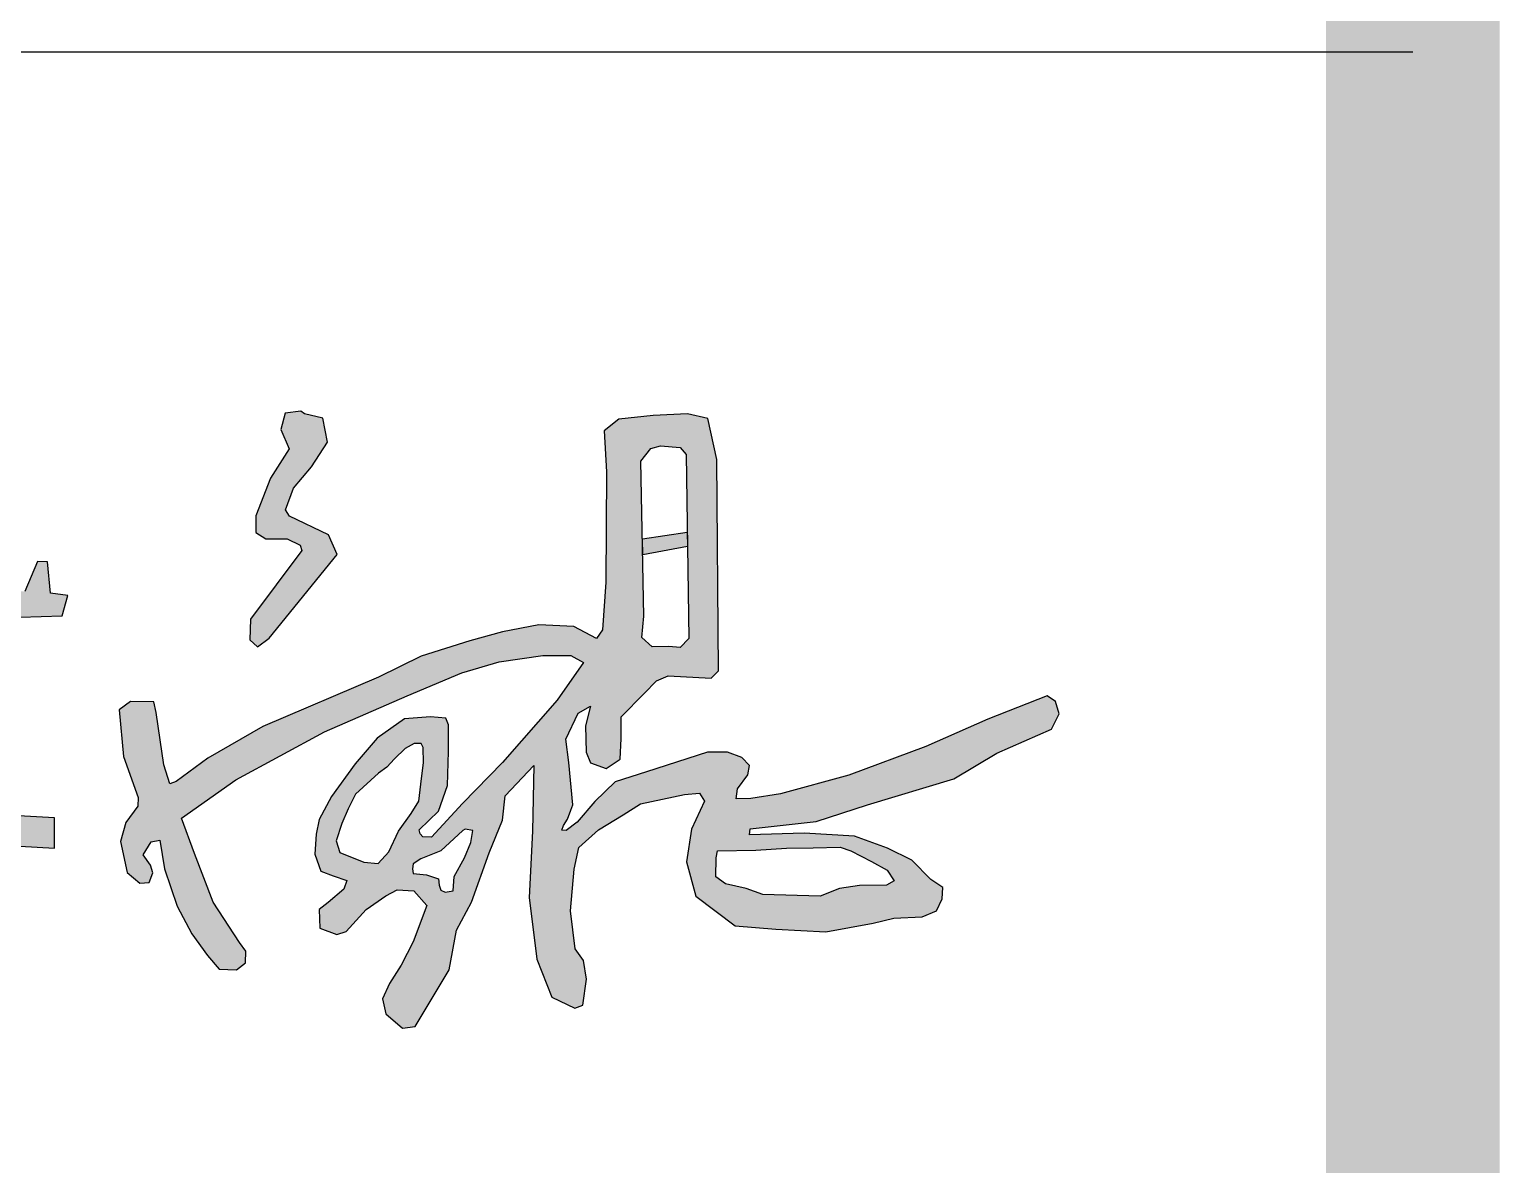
# Model space of a CAD drawing. Extents: x 1728470 to 1835391, y -157368 to 197905.
# Drawn here: x 1815078 to 1816350, y 64279 to 65261 of the extents above; entities that cross this region are included whole.
import ezdxf

# ---------------------------------------------------------------- set-up
doc = ezdxf.new("R2010")
doc.units = 0
doc.header["$LTSCALE"] = 1000
doc.header["$MEASUREMENT"] = 0
doc.layers.get('0').update_dxf_attribs({"linetype": 'CONTINUOUS'})
doc.layers.add('PUB_TITLE', color=4, linetype='CONTINUOUS')

msp = doc.modelspace()

# ---------------------------------------------------------------- hatches: boundary and pattern name
h = msp.add_hatch(color=7)
h.paths.add_polyline_path([(1814980.4, 64739.3), (1815033.5, 64751.1), (1815106.5, 64753.6), (1815111.4, 64771), (1815096.6, 64773.1), (1815093.8, 64800.3), (1815085.2, 64800.4), (1815074.3, 64774.5), (1815022, 64777.4), (1814981.4, 64768.8), (1814988.9, 64896.1), (1815055.5, 64975.4), (1815055.7, 64991.9), (1815040.7, 64995.5), (1815004.1, 64980.6), (1814993.8, 64976.6), (1814991.1, 65066.5), (1814977.7, 65074.5), (1814967.5, 65072.5), (1814969.1, 64960.9), (1814877.2, 64926.1), (1814796.7, 64890.9), (1814790.3, 64888.7), (1814781, 64959.5), (1814775.4, 64973.4), (1814766.9, 64986.3), (1814756.9, 64987), (1814748.4, 64980.5), (1814773.3, 64860), (1814789.3, 64741.6), (1814810.7, 64689.6), (1814629.1, 64621.5), (1814642.9, 64593.5), (1814878.6, 64698.9), (1814932.4, 64726.6), (1814951.4, 64733), (1814949.2, 64651.7), (1814836.3, 64490.4), (1814831.7, 64472.9), (1814834.8, 64464), (1814846.8, 64456.6), (1814858.3, 64455.6), (1814884.9, 64497.4), (1814917.3, 64531.1), (1814953, 64538.8), (1814950.9, 64481.5), (1814949.1, 64366), (1814939.2, 64397.7), (1814933.4, 64435.6), (1814922.9, 64438.8), (1814923.9, 64398.4), (1814925, 64358.7), (1814935.9, 64330.6), (1814956.3, 64311.1), (1814970.2, 64313.5), (1814976.5, 64325.7), (1814975.8, 64543.8), (1814988.7, 64546.5), (1815029.7, 64556.4), (1815100, 64552.5), (1815100, 64578.8), (1815026.6, 64582.9), (1814984.5, 64578.3)])
h.paths.add_polyline_path([(1814955.7, 64760.6), (1814842.8, 64714.6), (1814829.9, 64708.3), (1814813.2, 64748.6), (1814800.9, 64864.1), (1814959.1, 64938.4)], flags=16)
h.paths.add_polyline_path([(1814955.7, 64619.4), (1814955.7, 64552.2), (1814912.2, 64543.5), (1814894.1, 64535.2), (1814951.8, 64619.4)], flags=16)
h.paths.add_polyline_path([(1814988.9, 64924.9), (1814988.9, 64951.8), (1815001.9, 64958.9), (1815022.7, 64958.9), (1815013.6, 64944.2), (1814995.4, 64925.3)], flags=16)
for points in [[(1815344.5, 64806.6), (1815336.8, 64823.5), (1815303.2, 64839.6), (1815299.6, 64845.1), (1815306.7, 64864), (1815322.1, 64882.3), (1815336, 64903.8), (1815332, 64924.5), (1815316.3, 64928.3), (1815312.9, 64930.5), (1815299.5, 64928.9), (1815295.7, 64914.6), (1815302.8, 64897.9), (1815286.9, 64872.7), (1815274, 64839.9), (1815274.1, 64825.7), (1815282.6, 64820.2), (1815301.1, 64820.2), (1815312.4, 64814.5), (1815314, 64810.1), (1815269.6, 64750.6), (1815269, 64732.8), (1815275.6, 64726.8), (1815285.7, 64734.2)], [(1815647.2, 64825.8), (1815608.4, 64820.1), (1815608.7, 64806.2), (1815647.4, 64813.5)]]:
    msp.add_hatch(color=7).paths.add_polyline_path(points)
h = msp.add_hatch(color=7)
h.paths.add_polyline_path([(1815630.8, 64701.7), (1815667.8, 64699.5), (1815674.2, 64705.9), (1815672.8, 64888.7), (1815665.1, 64924.3), (1815647.5, 64928.2), (1815617.7, 64926.9), (1815587.9, 64923.7), (1815575.4, 64913.7), (1815577.5, 64878.2), (1815576.9, 64782.5), (1815573.9, 64741.5), (1815568.7, 64733.8), (1815549.2, 64744.2), (1815518.8, 64745.8), (1815487.3, 64739.8), (1815459.3, 64731.9), (1815417.1, 64718.6), (1815380.1, 64700.3), (1815280.2, 64657.7), (1815232.6, 64630.4), (1815205.3, 64610.1), (1815199.6, 64608.1), (1815194.4, 64624.7), (1815191.3, 64646.2), (1815187.8, 64670), (1815185.8, 64679.1), (1815165.7, 64679.5), (1815156, 64672.1), (1815159.6, 64631.8), (1815172.3, 64596.4), (1815172, 64588.8), (1815161.6, 64574.6), (1815156.9, 64558.3), (1815162.8, 64531.5), (1815173.6, 64522.3), (1815181.9, 64522.9), (1815185, 64531.2), (1815183.1, 64537.7), (1815176.5, 64546.6), (1815183.6, 64557.9), (1815191, 64559.5), (1815195, 64534.5), (1815206.1, 64502.4), (1815218.8, 64478.4), (1815232.3, 64459.6), (1815242.5, 64447.9), (1815257.4, 64447.2), (1815265, 64453.3), (1815265.4, 64463.4), (1815260, 64471), (1815237.3, 64505.9), (1815221, 64547.9), (1815209.7, 64578.6), (1815256.9, 64611.5), (1815333.6, 64653.1), (1815405, 64684.4), (1815452.2, 64704.2), (1815484.5, 64713.6), (1815522.4, 64719.1), (1815546.5, 64719.1), (1815557.4, 64713.2), (1815534.8, 64680.5), (1815487.3, 64626.7), (1815452.9, 64591.2), (1815426.1, 64562), (1815418.5, 64562.3), (1815416.2, 64564.8), (1815415.4, 64568.5), (1815432.2, 64584.6), (1815439.9, 64606.7), (1815440.6, 64636.2), (1815440.8, 64659.2), (1815438.3, 64665), (1815425.1, 64666), (1815402.8, 64664.5), (1815378.9, 64647.6), (1815360.1, 64625.5), (1815339.4, 64597.2), (1815328.9, 64577.4), (1815326.2, 64564.7), (1815325.1, 64547.4), (1815330.3, 64532.6), (1815341.1, 64528.5), (1815352.8, 64524.6), (1815350.3, 64517.1), (1815336.6, 64505.6), (1815328.9, 64499.3), (1815329.4, 64483.3), (1815344.2, 64477.8), (1815352.2, 64480.3), (1815369.4, 64499.5), (1815386.4, 64511.2), (1815396.3, 64516.5), (1815410.8, 64515.6), (1815422, 64503), (1815410.3, 64471.6), (1815399.8, 64451.3), (1815389.7, 64435.4), (1815383.7, 64422.2), (1815386.4, 64409.1), (1815401, 64396.7), (1815411.9, 64398.1), (1815441.2, 64447.2), (1815447.7, 64481.5), (1815460.6, 64505.7), (1815476, 64548.6), (1815487.3, 64576.7), (1815489.7, 64597.8), (1815514.4, 64623.9), (1815513.4, 64567.3), (1815510.4, 64509.7), (1815517, 64456.5), (1815530.1, 64423.5), (1815550, 64414.2), (1815556.9, 64416.7), (1815560, 64439.1), (1815557.5, 64455.3), (1815550.3, 64465.4), (1815546.3, 64498.4), (1815549.4, 64534.2), (1815553.4, 64553), (1815570.4, 64568.4), (1815591.9, 64581.3), (1815606.7, 64590.8), (1815644.7, 64598.9), (1815657.9, 64600.1), (1815662.2, 64593.1), (1815650.8, 64569), (1815646.5, 64540.6), (1815654.7, 64511), (1815688.7, 64485.3), (1815723.7, 64482.5), (1815767, 64480.2), (1815807.9, 64487.6), (1815825.9, 64491.9), (1815850.4, 64493.1), (1815862.9, 64498.2), (1815867.6, 64508.7), (1815868.2, 64518.4), (1815857.9, 64525.5), (1815841.6, 64542), (1815820.4, 64552.6), (1815791.9, 64563), (1815748.3, 64565.6), (1815701.2, 64563.9), (1815701.5, 64569.3), (1815758.7, 64575.6), (1815803.1, 64590.1), (1815877.7, 64612.6), (1815915, 64634.8), (1815962.2, 64655.5), (1815968.8, 64668.6), (1815965.8, 64679.3), (1815958.4, 64684.2), (1815907.1, 64664), (1815853.5, 64640.4), (1815787, 64615.8), (1815727.9, 64599.6), (1815702.2, 64595.6), (1815689.4, 64595.1), (1815690.7, 64603.8), (1815699.5, 64616), (1815701, 64624), (1815694.4, 64630.8), (1815682, 64635.7), (1815664.6, 64635.7), (1815612.1, 64618.6), (1815584.9, 64609.8), (1815567.4, 64592.8), (1815551.9, 64575.1), (1815542.6, 64567.8), (1815538.8, 64568.1), (1815540.3, 64572.1), (1815543.7, 64577.6), (1815546.6, 64585.5), (1815548.4, 64590.1), (1815544.7, 64626.6), (1815542.3, 64646.9), (1815552.9, 64669.3), (1815563.4, 64675.4), (1815559.2, 64658.4), (1815559.8, 64635.7), (1815563.6, 64626.4), (1815577.1, 64621.4), (1815589.1, 64629.4), (1815590.2, 64647.4), (1815590.2, 64666.1), (1815609.9, 64686.4), (1815620.6, 64697.3)])
h.paths.add_polyline_path([(1815608, 64734.9), (1815609.8, 64753.1), (1815607, 64887.2), (1815615.8, 64898.3), (1815624.1, 64900.5), (1815641.2, 64899.1), (1815646.3, 64893.2), (1815648.5, 64733.8), (1815641.2, 64726), (1815631.4, 64726.9), (1815616.9, 64726.6)], flags=16)
h.paths.add_polyline_path([(1815673.5, 64550.3), (1815706.6, 64550.7), (1815733.1, 64552.5), (1815756.1, 64552.7), (1815779.5, 64553.5), (1815788.8, 64550.3), (1815806.5, 64541), (1815820.2, 64533.4), (1815826.1, 64524.3), (1815819.5, 64520.4), (1815796.1, 64520.2), (1815778.8, 64517.6), (1815762.3, 64510.9), (1815712.5, 64512.4), (1815698.2, 64517.6), (1815680.4, 64521.7), (1815672, 64527.8), (1815672.2, 64544)], flags=16)
h.paths.add_polyline_path([(1815418.7, 64639.6), (1815419, 64626.4), (1815417.3, 64612.8), (1815415.1, 64593.3), (1815408.5, 64582.6), (1815397.6, 64567.2), (1815389.1, 64549.2), (1815379.8, 64539.3), (1815367.4, 64540.4), (1815346.6, 64548.7), (1815343.6, 64558.8), (1815348.5, 64573.9), (1815354, 64586.5), (1815360.3, 64599.3), (1815380.1, 64617.4), (1815387.3, 64622.5), (1815394.1, 64629.7), (1815403.2, 64638.8), (1815410.9, 64643), (1815417.1, 64643.1)], flags=16)
h.paths.add_polyline_path([(1815461.8, 64567.7), (1815460, 64557.5), (1815454.7, 64544), (1815445.5, 64528), (1815444.8, 64515.7), (1815437.8, 64514.4), (1815434, 64516.3), (1815432.7, 64520.4), (1815432.2, 64526.1), (1815421.6, 64529.3), (1815410.3, 64530.7), (1815409.6, 64534.6), (1815410.2, 64539), (1815416.7, 64543.2), (1815434.1, 64550.1), (1815453.1, 64567.7), (1815455, 64568.9)], flags=16)

# ---------------------------------------------------------------- linework, layer by layer
for points in [[(1815312.9, 64930.5), (1815299.5, 64928.9), (1815295.7, 64914.6), (1815302.8, 64897.9), (1815286.9, 64872.7), (1815274, 64839.9), (1815274.1, 64825.7), (1815282.6, 64820.2), (1815301.1, 64820.2), (1815312.4, 64814.5), (1815314, 64810.1), (1815269.6, 64750.6), (1815269, 64732.8), (1815275.6, 64726.8), (1815285.7, 64734.2), (1815344.5, 64806.6), (1815336.8, 64823.5), (1815303.2, 64839.6), (1815299.6, 64845.1), (1815306.7, 64864), (1815322.1, 64882.3), (1815336, 64903.8), (1815332, 64924.5), (1815316.3, 64928.3), (1815316.3, 64928.3), (1815316.3, 64928.3)], [(1815185.8, 64679.1), (1815165.7, 64679.5), (1815156, 64672.1), (1815159.6, 64631.8), (1815172.3, 64596.4), (1815172, 64588.8), (1815161.6, 64574.6), (1815156.9, 64558.3), (1815162.8, 64531.5), (1815173.6, 64522.3), (1815181.9, 64522.9), (1815185, 64531.2), (1815183.1, 64537.7), (1815176.5, 64546.6), (1815183.6, 64557.9), (1815191, 64559.5), (1815195, 64534.5), (1815206.1, 64502.4), (1815218.8, 64478.4), (1815232.3, 64459.6), (1815242.5, 64447.9), (1815257.4, 64447.2), (1815265, 64453.3), (1815265.4, 64463.4), (1815260, 64471), (1815237.3, 64505.9), (1815221, 64547.9), (1815209.7, 64578.6), (1815256.9, 64611.5), (1815333.6, 64653.1), (1815405, 64684.4), (1815452.2, 64704.2), (1815484.5, 64713.6), (1815522.4, 64719.1), (1815546.5, 64719.1), (1815557.4, 64713.2), (1815534.8, 64680.5), (1815487.3, 64626.7), (1815452.9, 64591.2), (1815426.1, 64562), (1815418.5, 64562.3), (1815416.2, 64564.8), (1815415.4, 64568.5), (1815432.2, 64584.6), (1815439.9, 64606.7), (1815440.6, 64636.2), (1815440.8, 64659.2), (1815438.3, 64665), (1815425.1, 64666), (1815402.8, 64664.5), (1815378.9, 64647.6), (1815360.1, 64625.5), (1815339.4, 64597.2), (1815328.9, 64577.4), (1815326.2, 64564.7), (1815325.1, 64547.4), (1815330.3, 64532.6), (1815341.1, 64528.5), (1815352.8, 64524.6), (1815350.3, 64517.1), (1815336.6, 64505.6), (1815328.9, 64499.3), (1815329.4, 64483.3), (1815344.2, 64477.8), (1815352.2, 64480.3), (1815369.4, 64499.5), (1815386.4, 64511.2), (1815396.3, 64516.5), (1815410.8, 64515.6), (1815422, 64503), (1815410.3, 64471.6), (1815399.8, 64451.3), (1815389.7, 64435.4), (1815383.7, 64422.2), (1815386.4, 64409.1), (1815401, 64396.7), (1815411.9, 64398.1), (1815441.2, 64447.2), (1815447.7, 64481.5), (1815460.6, 64505.7), (1815476, 64548.6), (1815487.3, 64576.7), (1815489.7, 64597.8), (1815514.4, 64623.9), (1815513.4, 64567.3), (1815510.4, 64509.7), (1815517, 64456.5), (1815530.1, 64423.5), (1815550, 64414.2), (1815556.9, 64416.7), (1815560, 64439.1), (1815557.5, 64455.3), (1815550.3, 64465.4), (1815546.3, 64498.4), (1815549.4, 64534.2), (1815553.4, 64553), (1815570.4, 64568.4), (1815591.9, 64581.3), (1815606.7, 64590.8), (1815644.7, 64598.9), (1815657.9, 64600.1), (1815662.2, 64593.1), (1815650.8, 64569), (1815646.5, 64540.6), (1815654.7, 64511), (1815688.7, 64485.3), (1815723.7, 64482.5), (1815767, 64480.2), (1815807.9, 64487.6), (1815825.9, 64491.9), (1815850.4, 64493.1), (1815862.9, 64498.2), (1815867.6, 64508.7), (1815868.2, 64518.4), (1815857.9, 64525.5), (1815841.6, 64542), (1815820.4, 64552.6), (1815791.9, 64563), (1815748.3, 64565.6), (1815701.2, 64563.9), (1815701.5, 64569.3), (1815758.7, 64575.6), (1815803.1, 64590.1), (1815877.7, 64612.6), (1815915, 64634.8), (1815962.2, 64655.5), (1815968.8, 64668.6), (1815965.8, 64679.3), (1815958.4, 64684.2), (1815907.1, 64664), (1815853.5, 64640.4), (1815787, 64615.8), (1815727.9, 64599.6), (1815702.2, 64595.6), (1815689.4, 64595.1), (1815690.7, 64603.8), (1815699.5, 64616), (1815701, 64624), (1815694.4, 64630.8), (1815682, 64635.7), (1815664.6, 64635.7), (1815612.1, 64618.6), (1815584.9, 64609.8), (1815567.4, 64592.8), (1815551.9, 64575.1), (1815542.6, 64567.8), (1815538.8, 64568.1), (1815540.3, 64572.1), (1815543.7, 64577.6), (1815546.6, 64585.5), (1815548.4, 64590.1), (1815544.7, 64626.6), (1815542.3, 64646.9), (1815552.9, 64669.3), (1815563.4, 64675.4), (1815559.2, 64658.4), (1815559.8, 64635.7), (1815563.6, 64626.4), (1815577.1, 64621.4), (1815589.1, 64629.4), (1815590.2, 64647.4), (1815590.2, 64666.1), (1815609.9, 64686.4), (1815620.6, 64697.3), (1815630.8, 64701.7), (1815667.8, 64699.5), (1815674.2, 64705.9), (1815672.8, 64888.7), (1815665.1, 64924.3), (1815647.5, 64928.2), (1815617.7, 64926.9), (1815587.9, 64923.7), (1815575.4, 64913.7), (1815577.5, 64878.2), (1815576.9, 64782.5), (1815573.9, 64741.5), (1815568.7, 64733.8), (1815549.2, 64744.2), (1815518.8, 64745.8), (1815487.3, 64739.8), (1815459.3, 64731.9), (1815417.1, 64718.6), (1815380.1, 64700.3), (1815280.2, 64657.7), (1815232.6, 64630.4), (1815205.3, 64610.1), (1815199.6, 64608.1), (1815194.4, 64624.7), (1815191.3, 64646.2), (1815187.8, 64670)], [(1815607, 64887.2), (1815615.8, 64898.3), (1815624.1, 64900.5), (1815641.2, 64899.1), (1815646.3, 64893.2), (1815648.5, 64733.8), (1815641.2, 64726), (1815631.4, 64726.9), (1815616.9, 64726.6), (1815608, 64734.9), (1815609.8, 64753.1), (1815607, 64887.2)]]:
    msp.add_lwpolyline(points, close=True)
for points in [[(1815608.4, 64820.1), (1815647.2, 64825.8), (1815647.4, 64813.5), (1815608.7, 64806.2), (1815608.4, 64820.1)], [(1815033.5, 64751.1), (1815106.5, 64753.6), (1815111.4, 64771), (1815096.6, 64773.1), (1815093.8, 64800.3), (1815085.2, 64800.4), (1815074.3, 64774.5)], [(1815380.1, 64617.4), (1815360.3, 64599.3), (1815354, 64586.5), (1815348.5, 64573.9), (1815343.6, 64558.8), (1815346.6, 64548.7), (1815367.4, 64540.4), (1815379.8, 64539.3), (1815389.1, 64549.2), (1815397.6, 64567.2), (1815408.5, 64582.6), (1815415.1, 64593.3), (1815417.3, 64612.8), (1815419, 64626.4), (1815418.7, 64639.6), (1815417.1, 64643.1), (1815410.9, 64643), (1815403.2, 64638.8), (1815394.1, 64629.7), (1815387.3, 64622.5), (1815380.1, 64617.4)], [(1815029.7, 64556.4), (1815100, 64552.5), (1815100, 64578.8), (1815026.6, 64582.9)], [(1815453.1, 64567.7), (1815434.1, 64550.1), (1815416.7, 64543.2), (1815410.2, 64539), (1815409.6, 64534.6), (1815410.3, 64530.7), (1815421.6, 64529.3), (1815432.2, 64526.1), (1815432.7, 64520.4), (1815434, 64516.3), (1815437.8, 64514.4), (1815444.8, 64515.7), (1815445.5, 64528), (1815454.7, 64544), (1815460, 64557.5), (1815461.8, 64567.7), (1815455, 64568.9), (1815453.1, 64567.7)], [(1815706.6, 64550.7), (1815733.1, 64552.5), (1815756.1, 64552.7), (1815779.5, 64553.5), (1815788.8, 64550.3), (1815806.5, 64541), (1815820.2, 64533.4), (1815826.1, 64524.3), (1815819.5, 64520.4), (1815796.1, 64520.2), (1815778.8, 64517.6), (1815762.3, 64510.9), (1815712.5, 64512.4), (1815698.2, 64517.6), (1815680.4, 64521.7), (1815672, 64527.8), (1815672.2, 64544), (1815673.5, 64550.3), (1815706.6, 64550.7)]]:
    msp.add_lwpolyline(points)
at = {"layer": 'PUB_TITLE', "color": 4}
msp.add_line((1810224.8, 65241.5), (1816274.8, 65241.5), dxfattribs=at)
at = {"layer": 'PUB_TITLE', "const_width": 150}
msp.add_lwpolyline([(1732424.8, 42951.1), (1816274.8, 42951.1), (1816274.8, 102951.1), (1732424.8, 102951.1)], close=True, dxfattribs=at)

doc.saveas('drawing.dxf')
